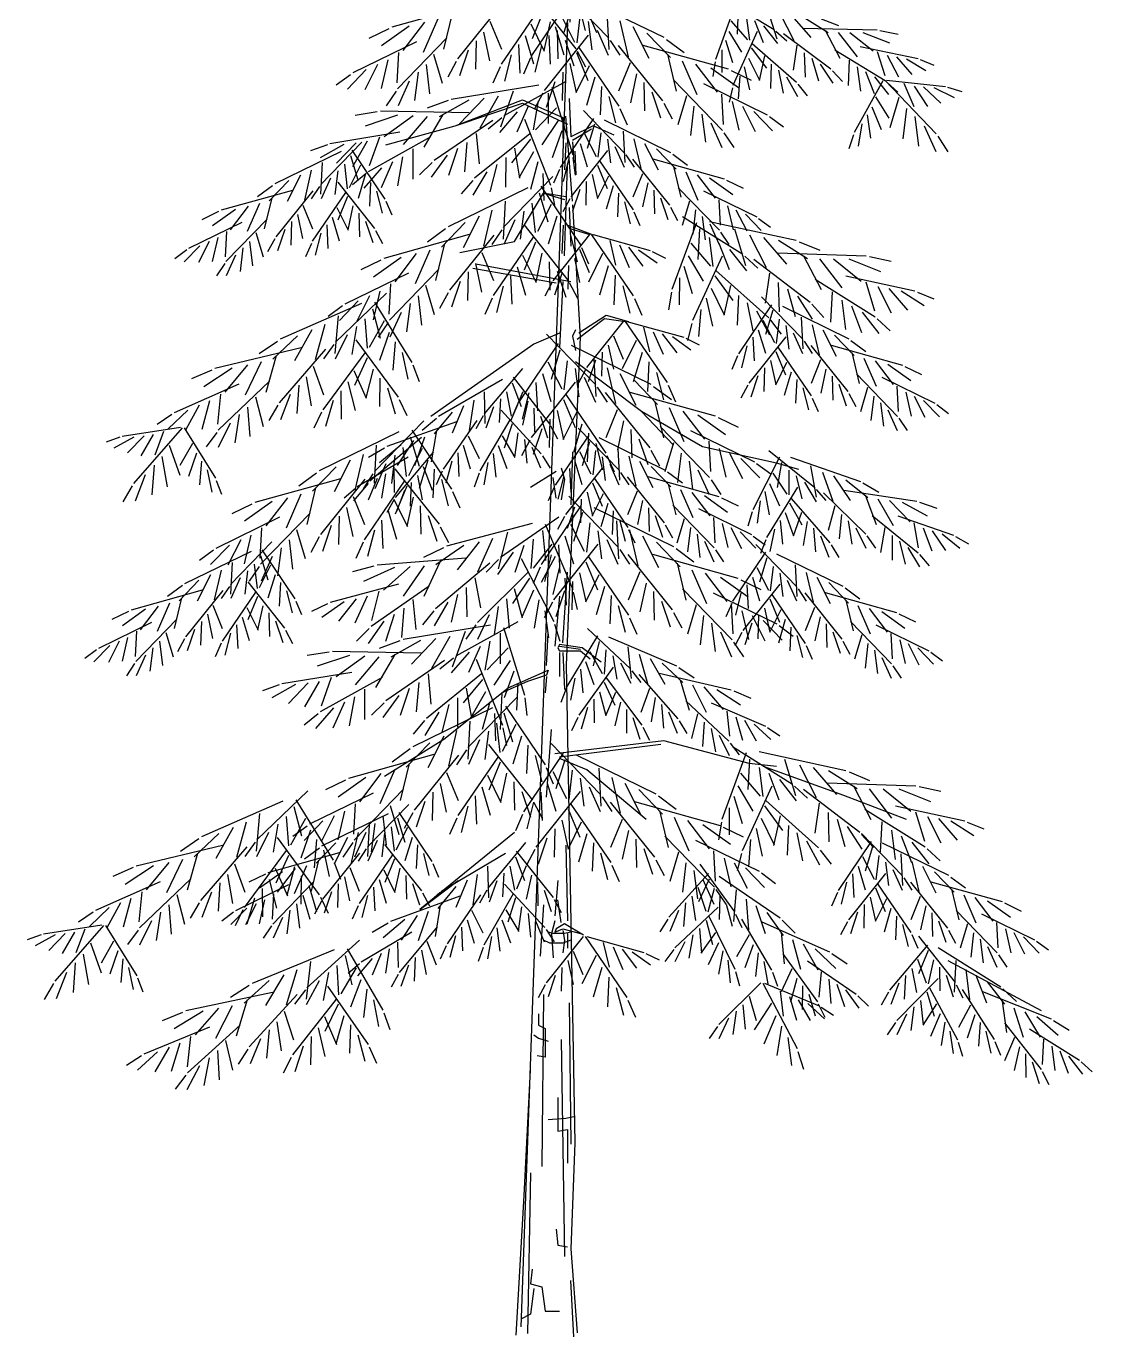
# Model space of a CAD drawing. Extents: x 85.95 to 86.61, y 91.2 to 92.48.
# Drawn here: x 85.946 to 86.609, y 91.203 to 92.015 of the extents above; entities that cross this region are included whole.
import ezdxf

# ---------------------------------------------------------------- set-up
doc = ezdxf.new("R2010")
doc.units = 0
doc.header["$LTSCALE"] = 0.02
doc.header["$MEASUREMENT"] = 0
doc.layers.get('0').update_dxf_attribs({"linetype": 'CONTINUOUS'})

# ---------------------------------------------------------------- blocks, each defined once
blk = doc.blocks.new('NEEDLES')
for p, q in [((0, 0), (34.33, -17.06)), ((9.77, -5.81), (10.54, -22.23)), ((15.44, -9.81), (18.94, -25.34)), ((20.93, -12.36), (27.8, -26.11)), ((27.03, -15.21), (37.18, -25.85)), ((35.49, -17.99), (43.17, -23.74))]:
    blk.add_line(p, q)
blk = doc.blocks.new('*E1')
for p, xscale, yscale, zscale, rotation in [((-0.5, 0.05), -0.24, 0.24, 0.24, 349.153938869936), ((-0.24, 0.03), -0.3, 0.3, 0.3, 29.2082924679731), ((0.09, 0.04), 0.24, 0.24, 0.24, 334.9095387782332)]:
    blk.add_blockref('NEEDLES', p, dxfattribs=dict(xscale=xscale, yscale=yscale, zscale=zscale, rotation=rotation))
blk = doc.blocks.new('*E2')
for p, xscale, yscale, zscale, rotation in [((1.78, 2.1), -0.24, 0.24, 0.24, 19.43419401655424), ((0.24, 0.86), 0.24, 0.24, 0.24, 330.4324132188039), ((-9.04, -5.42), -0.3, 0.3, 0.3, 349.153938869936), ((-5.85, -5.47), -0.24, 0.24, 0.24, 24.73116690854377), ((-0.75, -5.73), -0.24, 0.24, 0.24, 29.2082924679731), ((-1.96, -4.13), 0.24, 0.24, 0.24, 334.9095387782332), ((-12.97, -9.9), -0.24, 0.24, 0.24, 19.43419401655424)]:
    blk.add_blockref('NEEDLES', p, dxfattribs=dict(xscale=xscale, yscale=yscale, zscale=zscale, rotation=rotation))
blk = doc.blocks.new('*E3')
for p, xscale, yscale, zscale, rotation in [((1.78, 2.1), -0.24, 0.24, 0.24, 19.43419401655424), ((0.24, 0.86), 0.24, 0.24, 0.24, 330.4324132188039), ((-9.04, -5.42), -0.3, 0.3, 0.3, 349.153938869936), ((-5.85, -5.47), -0.24, 0.24, 0.24, 24.73116690854377), ((-0.75, -5.73), -0.24, 0.24, 0.24, 29.2082924679731), ((-1.96, -4.13), 0.24, 0.24, 0.24, 334.9095387782332), ((-12.97, -9.9), -0.24, 0.24, 0.24, 19.43419401655424)]:
    blk.add_blockref('NEEDLES', p, dxfattribs=dict(xscale=xscale, yscale=yscale, zscale=zscale, rotation=rotation))
blk = doc.blocks.new('*E4')
at = {"yscale": 0.24, "zscale": 0.24}
for p, xscale, rotation in [((0.24, 0.86), 0.24, 330.4324132188039), ((-5.85, -5.47), -0.24, 24.73116690854377), ((-0.75, -5.73), -0.24, 29.2082924679731), ((-1.96, -4.13), 0.24, 334.9095387782332)]:
    blk.add_blockref('NEEDLES', p, dxfattribs=dict(at, xscale=xscale, rotation=rotation))
blk = doc.blocks.new('*E5')
for p, xscale, yscale, zscale, rotation in [((1.78, 2.1), -0.24, 0.24, 0.24, 19.43419401655424), ((0.24, 0.86), 0.24, 0.24, 0.24, 330.4324132188039), ((-9.04, -5.42), -0.3, 0.3, 0.3, 349.153938869936), ((-5.85, -5.47), -0.24, 0.24, 0.24, 24.73116690854377), ((-0.75, -5.73), -0.24, 0.24, 0.24, 29.2082924679731), ((-1.96, -4.13), 0.24, 0.24, 0.24, 334.9095387782332), ((-12.97, -9.9), -0.24, 0.24, 0.24, 19.43419401655424)]:
    blk.add_blockref('NEEDLES', p, dxfattribs=dict(xscale=xscale, yscale=yscale, zscale=zscale, rotation=rotation))
blk = doc.blocks.new('*E6')
for p, xscale, yscale, zscale, rotation in [((1.78, 2.1), -0.24, 0.24, 0.24, 19.43419401655424), ((0.24, 0.86), 0.24, 0.24, 0.24, 330.4324132188039), ((-9.04, -5.42), -0.3, 0.3, 0.3, 349.153938869936), ((-5.85, -5.47), -0.24, 0.24, 0.24, 24.73116690854377), ((-0.75, -5.73), -0.24, 0.24, 0.24, 29.2082924679731), ((-1.96, -4.13), 0.24, 0.24, 0.24, 334.9095387782332), ((-12.97, -9.9), -0.24, 0.24, 0.24, 19.43419401655424)]:
    blk.add_blockref('NEEDLES', p, dxfattribs=dict(xscale=xscale, yscale=yscale, zscale=zscale, rotation=rotation))
blk = doc.blocks.new('*E7')
for p, xscale, yscale, zscale, rotation in [((-0.24, 0.03), -0.3, 0.3, 0.3, 29.2082924679731), ((0.09, 0.04), 0.24, 0.24, 0.24, 334.9095387782332)]:
    blk.add_blockref('NEEDLES', p, dxfattribs=dict(xscale=xscale, yscale=yscale, zscale=zscale, rotation=rotation))

msp = doc.modelspace()

# ---------------------------------------------------------------- linework, layer by layer
for p, q in [((86.25292, 91.20913), (86.28192, 92.0171)), ((86.21205, 91.95341), (86.25386, 91.96934)), ((86.25386, 91.96934), (86.27874, 91.95839)), ((86.28272, 91.97033), (86.28372, 91.94644)), ((86.21205, 91.95341), (86.25386, 91.96735)), ((86.25386, 91.96735), (86.28173, 91.95441)), ((86.16925, 91.94147), (86.21205, 91.95341)), ((86.27874, 91.95839), (86.27874, 91.94545)), ((86.28471, 91.90663), (86.28073, 91.95938)), ((86.29765, 91.95341), (86.28372, 91.94644)), ((86.31059, 91.94744), (86.29765, 91.95341)), ((86.28471, 91.94445), (86.29666, 91.95142)), ((86.28471, 91.94346), (86.28571, 91.93052)), ((86.27974, 91.87279), (86.28173, 91.92853)), ((86.24888, 91.88174), (86.2668, 91.91161)), ((86.2668, 91.91161), (86.27974, 91.90762)), ((86.26779, 91.91161), (86.28073, 91.90961)), ((86.28475, 91.90437), (86.28949, 91.82232)), ((86.28272, 91.90265), (86.28372, 91.87876)), ((86.28173, 91.8917), (86.29765, 91.88573)), ((86.29566, 91.88573), (86.28272, 91.88971)), ((86.21504, 91.87478), (86.24888, 91.88174)), ((86.27476, 91.85586), (86.223, 91.86482)), ((86.22499, 91.86781), (86.28372, 91.85686)), ((86.27874, 91.85686), (86.27675, 91.81605)), ((86.2877, 91.82103), (86.30462, 91.83397)), ((86.2887, 91.82501), (86.30562, 91.83596)), ((86.30462, 91.83397), (86.31756, 91.83198)), ((86.30562, 91.83596), (86.31955, 91.83198)), ((86.27675, 91.8249), (86.26083, 91.81793)), ((86.2867, 91.827), (86.28471, 91.82302)), ((86.28471, 91.82302), (86.2867, 91.81406)), ((86.26083, 91.81793), (86.19712, 91.77314)), ((86.28949, 91.82232), (86.28093, 91.61932)), ((86.32752, 91.77624), (86.2867, 91.80709)), ((86.36534, 91.75434), (86.32752, 91.77624)), ((86.32752, 91.77624), (86.34742, 91.75533)), ((86.1593, 91.73343), (86.19115, 91.76031)), ((86.28471, 91.75135), (86.28372, 91.7185)), ((86.41113, 91.74438), (86.36534, 91.75434)), ((86.27775, 91.7414), (86.27974, 91.73443)), ((86.42506, 91.7404), (86.41113, 91.74438)), ((86.25883, 91.72945), (86.27476, 91.73941)), ((86.27476, 91.72249), (86.27277, 91.73542)), ((86.27974, 91.73443), (86.27775, 91.72149)), ((86.27874, 91.6329), (86.28173, 91.6767)), ((86.27675, 91.66177), (86.27377, 91.63091)), ((86.26879, 91.61897), (86.26978, 91.63887)), ((86.27675, 91.63191), (86.27576, 91.62992)), ((86.27576, 91.62992), (86.27675, 91.62792)), ((86.29069, 91.62992), (86.27675, 91.63191)), ((86.27675, 91.63091), (86.28969, 91.62892)), ((86.27675, 91.62792), (86.28969, 91.62792)), ((86.28969, 91.62792), (86.29566, 91.62295)), ((86.30263, 91.62096), (86.29069, 91.62992)), ((86.27675, 91.62693), (86.27675, 91.612)), ((86.27874, 91.62693), (86.27974, 91.60404)), ((86.28093, 91.61932), (86.28622, 91.32305)), ((86.2449, 91.60503), (86.26978, 91.61598)), ((86.26879, 91.61299), (86.25684, 91.60901)), ((86.26879, 91.612), (86.26779, 91.60205)), ((86.26978, 91.61598), (86.26879, 91.61299)), ((86.20508, 91.57318), (86.2449, 91.60503)), ((86.25684, 91.60901), (86.24092, 91.60205)), ((86.24092, 91.60205), (86.23992, 91.57915)), ((86.26879, 91.53735), (86.27177, 91.57915)), ((86.16826, 91.55029), (86.20508, 91.57318)), ((86.34145, 91.57218), (86.27377, 91.56422)), ((86.39421, 91.55825), (86.34145, 91.57218)), ((86.27675, 91.56223), (86.33946, 91.57019)), ((86.29367, 91.55427), (86.27675, 91.56123)), ((86.41113, 91.55626), (86.39421, 91.55825)), ((86.45293, 91.53834), (86.40316, 91.55626)), ((86.3305, 91.52341), (86.29367, 91.55427)), ((86.49175, 91.52341), (86.45293, 91.53834)), ((86.24888, 91.51545), (86.19015, 91.46767)), ((86.28073, 91.50748), (86.28173, 91.4607)), ((86.19015, 91.46767), (86.21404, 91.48559)), ((86.27576, 91.48559), (86.27377, 91.46369)), ((86.27775, 91.45971), (86.27576, 91.47364)), ((86.2668, 91.47066), (86.26481, 91.4388)), ((86.27377, 91.4607), (86.27177, 91.45274)), ((86.27974, 91.45871), (86.27476, 91.45573)), ((86.29168, 91.45174), (86.27974, 91.45871)), ((86.27078, 91.44677), (86.2668, 91.44876)), ((86.27277, 91.45274), (86.26978, 91.45373)), ((86.27177, 91.45274), (86.27277, 91.43781)), ((86.27974, 91.45274), (86.27277, 91.45274)), ((86.27476, 91.45573), (86.27377, 91.45373)), ((86.27377, 91.45373), (86.27874, 91.45573)), ((86.27874, 91.45573), (86.28969, 91.45274)), ((86.27874, 91.45473), (86.27974, 91.44876)), ((86.28372, 91.44876), (86.27874, 91.44677)), ((86.27974, 91.44876), (86.27874, 91.44079)), ((86.28372, 91.45373), (86.27974, 91.45274)), ((86.28173, 91.45274), (86.28173, 91.44378)), ((86.27874, 91.44677), (86.27078, 91.44677)), ((86.57536, 91.40496), (86.51763, 91.43582)), ((86.2668, 91.41492), (86.2658, 91.30841)), ((86.28272, 91.40994), (86.28372, 91.32235)), ((86.26381, 91.40297), (86.26381, 91.396)), ((86.26381, 91.396), (86.26779, 91.39401)), ((86.26779, 91.39401), (86.26779, 91.3761)), ((86.26083, 91.39003), (86.26381, 91.38804)), ((86.26381, 91.38804), (86.26978, 91.38605)), ((86.27775, 91.38704), (86.27974, 91.25267)), ((86.26779, 91.3761), (86.26282, 91.37709)), ((86.25485, 91.29049), (86.25883, 91.36813)), ((86.27576, 91.35121), (86.27576, 91.33031)), ((86.28073, 91.33827), (86.26978, 91.33728)), ((86.28571, 91.33927), (86.28073, 91.33827)), ((86.27576, 91.33031), (86.28173, 91.3313)), ((86.28173, 91.3313), (86.28173, 91.3104)), ((86.28622, 91.32305), (86.28385, 91.25732)), ((86.25883, 91.30443), (86.25684, 91.20489)), ((86.24988, 91.2039), (86.25485, 91.29049)), ((86.27476, 91.26959), (86.27576, 91.25964)), ((86.27576, 91.25964), (86.28173, 91.25864)), ((86.28385, 91.25732), (86.28761, 91.20541)), ((86.25983, 91.24471), (86.25883, 91.23575)), ((86.28571, 91.2029), (86.28372, 91.23774)), ((86.25883, 91.23575), (86.2658, 91.23376)), ((86.26083, 91.23276), (86.25883, 91.21684)), ((86.2658, 91.23376), (86.26779, 91.21883)), ((86.25883, 91.21684), (86.25286, 91.21385)), ((86.26779, 91.21883), (86.27675, 91.21883))]:
    msp.add_line(p, q)

# ---------------------------------------------------------------- block references
for name, p, xscale, yscale, zscale, rotation in [('NEEDLES', (86.27011, 92.05926), 0.001146668310011592, 0.001146668310011592, 0.001146668310011592, 330.4324132188039), ('*E5', (86.38753, 92.02579), -0.003981487187538444, 0.003981487187559196, 0.003981487187549133, 14.40213007410487), ('NEEDLES', (86.39244, 92.0297), 0.001194446156261534, 0.001194446156267759, 0.00119444615626474, 14.7614243873298), ('NEEDLES', (86.22581, 92.02923), -0.00143333538751449, 0.00143333538751449, 0.00143333538751449, 349.153938869936), ('NEEDLES', (86.2596, 92.03543), 0.001146668310011592, 0.001146668310011592, 0.001146668310011592, 334.9095387782332), ('NEEDLES', (86.2766, 92.03929), 0.001146668310011592, 0.001146668310011592, 0.001146668310014151, 340.5658059834457), ('NEEDLES', (86.24104, 92.02899), -0.001146668310011592, 0.001146668310011592, 0.001146668310011592, 24.73116690854377), ('NEEDLES', (86.26543, 92.02774), -0.001146668310011592, 0.001146668310011592, 0.001146668310011592, 29.2082924679731), ('NEEDLES', (86.29199, 92.03233), 0.00143333538751449, 0.00143333538751449, 0.001433335387517688, 0.3592943132230595), ('NEEDLES', (86.32829, 92.00335), 0.00143333538751449, 0.00143333538751449, 0.001433335387517688, 10.846061130064), ('NEEDLES', (86.46309, 92.00239), 0.0009555569250092268, 0.0009555569250142068, 0.0009555569250117921, 14.76142438732981), ('NEEDLES', (86.18815, 92.00539), -0.001146668310011592, 0.001146668310011592, 0.001146668310011592, 359.640705686777), ('NEEDLES', (86.20703, 92.00783), -0.001146668310011592, 0.001146668310011592, 0.001146668310011592, 19.43419401655424), ('NEEDLES', (86.28867, 92.00187), 0.001146668310011592, 0.001146668310011592, 0.001146668310014151, 330.7917075320269), ('NEEDLES', (86.31306, 92.00311), 0.001146668310011592, 0.001146668310011592, 0.001146668310014151, 335.2688330914562), ('NEEDLES', (86.26394, 91.97858), -0.00143333538751439, 0.00143333538751439, 0.00143333538751439, 342.8736995688199), ('NEEDLES', (86.47942, 91.98163), 0.0009555569250125743, 0.0009555569250141475, 0.0009555569250117921, 20.33599541613174), ('NEEDLES', (86.22082, 91.9613), -0.00143333538751439, 0.00143333538751439, 0.00143333538751439, 332.3869327519789), ('*E7', (86.47749, 91.98111), -0.003981487187552143, 0.003981487187559196, 0.003981487187549133, 9.48993428604898), ('NEEDLES', (86.28069, 91.9808), -0.001146668310011512, 0.001146668310011512, 0.001146668310011512, 2.667187898597132), ('NEEDLES', (86.27191, 91.97728), 0.001146668310011512, 0.001146668310011512, 0.001146668310011512, 313.6654071008468), ('NEEDLES', (86.34707, 91.98195), 0.001146668310011592, 0.001146668310011592, 0.001146668310014151, 340.5658059834457), ('NEEDLES', (86.36595, 91.97951), 0.001146668310011591, 0.001146668310011591, 0.001146668310014151, 0.3592943132230595), ('NEEDLES', (86.17789, 91.94934), -0.001146668310011512, 0.001146668310011512, 0.001146668310011512, 342.8736995688199), ('NEEDLES', (86.29155, 91.96276), 0.0009555569250142073, 0.0009555569250142073, 0.0009555569250117921, 340.5658059834457), ('NEEDLES', (86.23534, 91.95668), -0.001146668310011512, 0.001146668310011512, 0.001146668310011512, 7.964160790586657), ('NEEDLES', (86.25497, 91.95749), 0.001146668310011512, 0.001146668310011512, 0.001146668310011512, 318.1425326602761), ('NEEDLES', (86.30438, 91.95697), 0.001194446156267759, 0.001194446156267759, 0.00119444615626474, 0.3592943132230595), ('NEEDLES', (86.19667, 91.94623), -0.001146668310011512, 0.001146668310011512, 0.001146668310011512, 2.667187898597132), ('NEEDLES', (86.25833, 91.94845), -0.001146668310011512, 0.001146668310011512, 0.001146668310011512, 12.44128635001598), ('NEEDLES', (86.14147, 91.93744), -0.001194446156267759, 0.001194446156267759, 0.001194446156267759, 359.640705686777), ('NEEDLES', (86.1543, 91.94323), -0.0009555569250142073, 0.0009555569250142073, 0.0009555569250142073, 19.43419401655424), ('NEEDLES', (86.14814, 91.93832), 0.0009555569250142073, 0.0009555569250142073, 0.0009555569250142073, 330.4324132188039), ('NEEDLES', (86.33463, 91.93281), 0.001194446156267759, 0.001194446156267759, 0.00119444615626474, 10.846061130064), ('NEEDLES', (86.30162, 91.93158), 0.0009555569250142074, 0.0009555569250142074, 0.0009555569250117921, 330.7917075320269), ('NEEDLES', (86.32194, 91.93262), 0.0009555569250142073, 0.0009555569250142073, 0.0009555569250117921, 335.2688330914562), ('NEEDLES', (86.11122, 91.91328), -0.001194446156267759, 0.001194446156267759, 0.001194446156267759, 349.153938869936), ('NEEDLES', (86.27253, 91.92183), -0.001146668310011592, 0.001146668310011592, 0.001146668310011592, 19.43419401655424), ('NEEDLES', (86.12391, 91.91309), -0.0009555569250142073, 0.0009555569250142073, 0.0009555569250142073, 24.73116690854377), ('NEEDLES', (86.14423, 91.91205), -0.0009555569250142073, 0.0009555569250142073, 0.0009555569250142073, 29.2082924679731), ('NEEDLES', (86.13938, 91.91845), 0.0009555569250142073, 0.0009555569250142073, 0.0009555569250142073, 334.9095387782332), ('NEEDLES', (86.25713, 91.91488), -0.00143333538751449, 0.00143333538751449, 0.00143333538751449, 359.640705686777), ('NEEDLES', (86.26514, 91.91593), 0.001146668310011592, 0.001146668310011592, 0.001146668310011592, 330.4324132188039), ('NEEDLES', (86.35028, 91.91498), 0.0009555569250142073, 0.0009555569250142073, 0.0009555569250117921, 340.5658059834457), ('NEEDLES', (86.36601, 91.91295), 0.0009555569250142073, 0.0009555569250142073, 0.0009555569250117921, 0.3592943132230595), ('NEEDLES', (86.36962, 91.89406), 0.001433335387514259, 0.00143333538751449, 0.001433335387517688, 14.14014940439869), ('NEEDLES', (86.09557, 91.89546), -0.0009555569250142073, 0.0009555569250142073, 0.0009555569250142073, 19.43419401655424), ('NEEDLES', (86.22083, 91.88589), -0.00143333538751449, 0.00143333538751449, 0.00143333538751449, 349.153938869936), ('NEEDLES', (86.35302, 91.89714), 0.001146668310011427, 0.001146668310011571, 0.001146668310014151, 354.3466610746184), ('NEEDLES', (86.41179, 91.87455), 0.001433335387514267, 0.001433335387514481, 0.001433335387517688, 24.62691622124127), ('NEEDLES', (86.07984, 91.89342), -0.0009555569250142073, 0.0009555569250142073, 0.0009555569250142073, 359.640705686777), ('NEEDLES', (86.25463, 91.8921), 0.001146668310011592, 0.001146668310011592, 0.001146668310011592, 334.9095387782332), ('NEEDLES', (86.29765, 91.88592), 0.0009555569250142073, 0.0009555569250142073, 0.0009555569250117921, 10.846061130064), ('NEEDLES', (86.23607, 91.88566), -0.001146668310011592, 0.001146668310011592, 0.001146668310011592, 24.73116690854377), ('NEEDLES', (86.26045, 91.88441), -0.001146668310011592, 0.001146668310011592, 0.001146668310011592, 29.2082924679731), ('NEEDLES', (86.2966, 91.88586), 0.001194446156267759, 0.001194446156267759, 0.00119444615626474, 330.7917075320269), ('NEEDLES', (86.45404, 91.86037), 0.001146668310011407, 0.001146668310011591, 0.001146668310014151, 14.14014940439869), ('NEEDLES', (86.20206, 91.8645), -0.001146668310011592, 0.001146668310011592, 0.001146668310011592, 19.43419401655424), ('NEEDLES', (86.37366, 91.86368), 0.001146668310011451, 0.001146668310011548, 0.001146668310014151, 344.5725626231986), ('NEEDLES', (86.39705, 91.8707), 0.001146668310011439, 0.001146668310011559, 0.001146668310014151, 349.0496881826282), ('NEEDLES', (86.18318, 91.86205), -0.001146668310011592, 0.001146668310011592, 0.001146668310011592, 359.640705686777), ('NEEDLES', (86.43512, 91.85825), 0.001146668310011427, 0.001146668310011571, 0.001146668310014151, 354.3466610746184), ('NEEDLES', (86.16965, 91.84968), -0.0011466683100134, 0.0011466683100134, 0.0011466683100134, 17.28680957934668), ('NEEDLES', (86.40198, 91.84734), 0.0009555569250142073, 0.0009555569250142073, 0.0009555569250117921, 340.5658059834457), ('NEEDLES', (86.15401, 91.84331), -0.00143333538751675, 0.00143333538751675, 0.00143333538751675, 357.4933212495694), ('NEEDLES', (86.16204, 91.84406), 0.0011466683100134, 0.0011466683100134, 0.0011466683100134, 328.2850287815963), ('NEEDLES', (86.31855, 91.83217), 0.0009555569250142073, 0.0009555569250142073, 0.0009555569250117921, 10.846061130064), ('NEEDLES', (86.4148, 91.84154), 0.001194446156267759, 0.001194446156267759, 0.00119444615626474, 0.3592943132230595), ('NEEDLES', (86.31751, 91.83211), 0.001194446156267759, 0.001194446156267759, 0.00119444615626474, 330.7917075320269), ('NEEDLES', (86.11664, 91.8157), -0.00143333538751675, 0.00143333538751675, 0.00143333538751675, 347.0065544327285), ('NEEDLES', (86.26863, 91.82428), 0.001146668310011592, 0.001146668310011592, 0.001146668310014151, 340.5658059834457), ('NEEDLES', (86.44506, 91.81739), 0.001194446156267759, 0.001194446156267759, 0.00119444615626474, 10.846061130064), ('NEEDLES', (86.13186, 91.8149), -0.0011466683100134, 0.0011466683100134, 0.0011466683100134, 22.58378247133621), ('NEEDLES', (86.15065, 91.82063), 0.0011466683100134, 0.0011466683100134, 0.0011466683100134, 332.7621543410257), ('NEEDLES', (86.28403, 91.81733), 0.00143333538751449, 0.00143333538751449, 0.001433335387517688, 0.3592943132230595), ('NEEDLES', (86.41204, 91.81615), 0.0009555569250142074, 0.0009555569250142074, 0.0009555569250117921, 330.7917075320269), ('NEEDLES', (86.43236, 91.81719), 0.0009555569250142073, 0.0009555569250142073, 0.0009555569250117921, 335.2688330914562), ('NEEDLES', (86.15618, 91.81274), -0.0011466683100134, 0.0011466683100134, 0.0011466683100134, 27.06090803076553), ('NEEDLES', (86.25374, 91.80289), -0.0009555569250142351, 0.0009555569250142351, 0.0009555569250142351, 23.50600791104029), ('NEEDLES', (86.32033, 91.78835), 0.00143333538751449, 0.00143333538751449, 0.001433335387517688, 10.846061130064), ('NEEDLES', (86.4607, 91.79956), 0.0009555569250142073, 0.0009555569250142073, 0.0009555569250117921, 340.5658059834457), ('NEEDLES', (86.07812, 91.79329), -0.0011466683100134, 0.0011466683100134, 0.0011466683100134, 357.4933212495694), ('NEEDLES', (86.09708, 91.79503), -0.0011466683100134, 0.0011466683100134, 0.0011466683100134, 17.28680957934668), ('NEEDLES', (86.24135, 91.7962), -0.001194446156267794, 0.001194446156267794, 0.001194446156267794, 3.712519581262992), ('NEEDLES', (86.24794, 91.79755), 0.0009555569250142351, 0.0009555569250142351, 0.0009555569250142351, 334.5042271132899), ('NEEDLES', (86.47644, 91.79752), 0.0009555569250142073, 0.0009555569250142073, 0.0009555569250117921, 0.3592943132230595), ('NEEDLES', (86.28071, 91.78686), 0.001146668310011592, 0.001146668310011592, 0.001146668310014151, 330.7917075320269), ('NEEDLES', (86.30509, 91.78811), 0.001146668310011592, 0.001146668310011592, 0.001146668310014151, 335.2688330914562), ('NEEDLES', (86.04197, 91.76644), -0.0009555569250135126, 0.0009555569250135126, 0.0009555569250135126, 342.393999340702), ('NEEDLES', (86.21289, 91.76995), -0.001194446156267794, 0.001194446156267794, 0.001194446156267794, 353.2257527644221), ('NEEDLES', (86.24062, 91.77711), 0.0009555569250142351, 0.0009555569250142351, 0.0009555569250142351, 338.9813526727193), ('NEEDLES', (86.043, 91.76626), -0.001194446156266891, 0.001194446156266891, 0.001194446156266891, 22.44835293873904), ('NEEDLES', (86.04427, 91.76613), 0.0009555569250135126, 0.0009555569250135126, 0.0009555569250135126, 328.1495992489992), ('NEEDLES', (86.19266, 91.77056), -0.001146668310011592, 0.001146668310011592, 0.001146668310011592, 19.43419401655424), ('NEEDLES', (86.22557, 91.77066), -0.0009555569250142351, 0.0009555569250142351, 0.0009555569250142351, 28.80298080302982), ('NEEDLES', (86.24591, 91.77107), -0.0009555569250142351, 0.0009555569250142351, 0.0009555569250142351, 33.28010636245914), ('NEEDLES', (86.28831, 91.76593), 0.0009555569250142073, 0.0009555569250142073, 0.0009555569250117921, 340.5658059834457), ('NEEDLES', (86.3391, 91.76695), 0.001146668310011592, 0.001146668310011592, 0.001146668310014151, 340.5658059834457), ('NEEDLES', (86.17726, 91.76361), -0.00143333538751449, 0.00143333538751449, 0.00143333538751449, 359.640705686777), ('NEEDLES', (86.18527, 91.76466), 0.001146668310011592, 0.001146668310011592, 0.001146668310011592, 330.4324132188039), ('NEEDLES', (86.30114, 91.76014), 0.001194446156267759, 0.001194446156267759, 0.00119444615626474, 0.3592943132230595), ('NEEDLES', (86.35798, 91.76451), 0.001146668310011591, 0.001146668310011591, 0.001146668310014151, 0.3592943132230595), ('*E3', (86.4145, 91.74477), -0.003981487187521684, 0.003981487187559196, 0.003981487187549133, 6.849557992877529), ('NEEDLES', (86.19855, 91.75106), -0.0009555569250142351, 0.0009555569250142351, 0.0009555569250142351, 23.50600791104029), ('NEEDLES', (86.41989, 91.748), 0.001194446156256506, 0.001194446156267759, 0.00119444615626474, 7.208852306103974), ('NEEDLES', (86.14096, 91.73462), -0.00143333538751449, 0.00143333538751449, 0.00143333538751449, 349.153938869936), ('NEEDLES', (86.183, 91.74791), -0.0009555569250142351, 0.0009555569250142351, 0.0009555569250142351, 3.712519581262992), ('NEEDLES', (86.33139, 91.73598), 0.001194446156267759, 0.001194446156267759, 0.00119444615626474, 10.846061130064), ('NEEDLES', (86.1562, 91.73439), -0.001146668310011592, 0.001146668310011592, 0.001146668310011592, 24.73116690854377), ('NEEDLES', (86.18058, 91.73314), -0.001146668310011592, 0.001146668310011592, 0.001146668310011592, 29.2082924679731), ('NEEDLES', (86.17476, 91.74083), 0.001146668310011592, 0.001146668310011592, 0.001146668310011592, 334.9095387782332), ('NEEDLES', (86.29838, 91.73475), 0.0009555569250142074, 0.0009555569250142074, 0.0009555569250117921, 330.7917075320269), ('NEEDLES', (86.3187, 91.73579), 0.0009555569250142073, 0.0009555569250142073, 0.0009555569250117921, 335.2688330914562), ('NEEDLES', (86.2598, 91.70698), -0.00143333538751676, 0.00143333538751676, 0.00143333538751676, 348.5760779615399), ('NEEDLES', (86.28257, 91.72375), 0.001146668310011592, 0.001146668310011592, 0.001146668310014151, 340.5658059834457), ('NEEDLES', (86.29796, 91.7168), 0.00143333538751449, 0.00143333538751449, 0.001433335387517688, 0.3592943132230595), ('NEEDLES', (86.34704, 91.71816), 0.0009555569250142073, 0.0009555569250142073, 0.0009555569250117921, 340.5658059834457), ('NEEDLES', (86.48633, 91.71164), 0.0009555569250052046, 0.0009555569250142068, 0.0009555569250117921, 7.208852306103974), ('NEEDLES', (86.1033, 91.71078), -0.001146668310011592, 0.001146668310011592, 0.001146668310011592, 359.640705686777), ('NEEDLES', (86.12218, 91.71323), -0.001146668310011592, 0.001146668310011592, 0.001146668310011592, 19.43419401655424), ('NEEDLES', (86.27624, 91.71084), -0.001146668310013408, 0.001146668310013408, 0.001146668310013408, 8.369566291317206), ('NEEDLES', (86.36277, 91.71612), 0.0009555569250142073, 0.0009555569250142073, 0.0009555569250117921, 0.3592943132230595), ('NEEDLES', (86.21861, 91.68549), -0.00143333538751676, 0.00143333538751676, 0.00143333538751676, 338.089311144699), ('NEEDLES', (86.26786, 91.70647), 0.001146668310013408, 0.001146668310013408, 0.001146668310013408, 319.3677854935669), ('NEEDLES', (86.09847, 91.69543), -0.0009555569250142073, 0.0009555569250142073, 0.0009555569250142073, 19.43419401655424), ('NEEDLES', (86.33426, 91.68781), 0.00143333538751449, 0.00143333538751449, 0.001433335387517688, 10.846061130064), ('NEEDLES', (86.39828, 91.69398), 0.0009555569250142073, 0.0009555569250142073, 0.0009555569250117921, 340.5658059834457), ('NEEDLES', (86.08564, 91.68964), -0.001194446156267759, 0.001194446156267759, 0.001194446156267759, 359.640705686777), ('NEEDLES', (86.09231, 91.69052), 0.0009555569250142073, 0.0009555569250142073, 0.0009555569250142073, 330.4324132188039), ('NEEDLES', (86.25297, 91.6851), 0.001146668310013408, 0.001146668310013408, 0.001146668310013408, 323.8449110529962), ('NEEDLES', (86.29465, 91.68633), 0.001146668310011592, 0.001146668310011592, 0.001146668310014151, 330.7917075320269), ('NEEDLES', (86.31903, 91.68758), 0.001146668310011592, 0.001146668310011592, 0.001146668310014151, 335.2688330914562), ('NEEDLES', (86.41111, 91.68819), 0.001194446156267759, 0.001194446156267759, 0.00119444615626474, 0.3592943132230595), ('NEEDLES', (86.17708, 91.66932), -0.001146668310013408, 0.001146668310013408, 0.001146668310013408, 348.5760779615399), ('NEEDLES', (86.23352, 91.68234), -0.001146668310013408, 0.001146668310013408, 0.001146668310013408, 13.66653918330673), ('NEEDLES', (86.25721, 91.67644), -0.001146668310013408, 0.001146668310013408, 0.001146668310013408, 18.14366474273605), ('NEEDLES', (86.05539, 91.66548), -0.001194446156267759, 0.001194446156267759, 0.001194446156267759, 349.153938869936), ('NEEDLES', (86.08355, 91.67065), 0.0009555569250142073, 0.0009555569250142073, 0.0009555569250142073, 334.9095387782332), ('NEEDLES', (86.19608, 91.6681), -0.001146668310013408, 0.001146668310013408, 0.001146668310013408, 8.369566291317206), ('NEEDLES', (86.44136, 91.66403), 0.001194446156267759, 0.001194446156267759, 0.00119444615626474, 10.846061130064), ('NEEDLES', (86.06808, 91.66529), -0.0009555569250142073, 0.0009555569250142073, 0.0009555569250142073, 24.73116690854377), ('NEEDLES', (86.0884, 91.66425), -0.0009555569250142073, 0.0009555569250142073, 0.0009555569250142073, 29.2082924679731), ('NEEDLES', (86.23409, 91.64381), -0.00143333538751439, 0.00143333538751439, 0.00143333538751439, 342.8736995688199), ('NEEDLES', (86.35304, 91.66642), 0.001146668310011592, 0.001146668310011592, 0.001146668310014151, 340.5658059834457), ('NEEDLES', (86.37192, 91.66397), 0.001146668310011591, 0.001146668310011591, 0.001146668310014151, 0.3592943132230595), ('NEEDLES', (86.40835, 91.6628), 0.0009555569250142074, 0.0009555569250142074, 0.0009555569250117921, 330.7917075320269), ('NEEDLES', (86.42867, 91.66384), 0.0009555569250142073, 0.0009555569250142073, 0.0009555569250117921, 335.2688330914562), ('NEEDLES', (86.19097, 91.62653), -0.00143333538751439, 0.00143333538751439, 0.00143333538751439, 332.3869327519789), ('NEEDLES', (86.02401, 91.64562), -0.0009555569250142073, 0.0009555569250142073, 0.0009555569250142073, 359.640705686777), ('NEEDLES', (86.03974, 91.64766), -0.0009555569250142073, 0.0009555569250142073, 0.0009555569250142073, 19.43419401655424), ('NEEDLES', (86.25084, 91.64603), -0.001146668310011512, 0.001146668310011512, 0.001146668310011512, 2.667187898597132), ('*E2', (86.30149, 91.63384), -0.003981487187528278, 0.003981487187559196, 0.003981487187549133, 2.79332621395544), ('NEEDLES', (86.45701, 91.6462), 0.0009555569250142073, 0.0009555569250142073, 0.0009555569250117921, 340.5658059834457), ('NEEDLES', (86.47274, 91.64416), 0.0009555569250142073, 0.0009555569250142073, 0.0009555569250117921, 0.3592943132230595), ('NEEDLES', (86.24206, 91.64251), 0.001146668310011512, 0.001146668310011512, 0.001146668310011512, 313.6654071008468), ('NEEDLES', (86.30709, 91.63668), 0.001194446156258484, 0.001194446156267759, 0.00119444615626474, 3.15262052718129), ('NEEDLES', (86.14804, 91.61457), -0.001146668310011512, 0.001146668310011512, 0.001146668310011512, 342.8736995688199), ('NEEDLES', (86.20549, 91.62191), -0.001146668310011512, 0.001146668310011512, 0.001146668310011512, 7.964160790586657), ('NEEDLES', (86.22512, 91.62272), 0.001146668310011512, 0.001146668310011512, 0.001146668310011512, 318.1425326602761), ('NEEDLES', (86.16682, 91.61146), -0.001146668310011512, 0.001146668310011512, 0.001146668310011512, 2.667187898597132), ('NEEDLES', (86.22848, 91.61368), -0.001146668310011512, 0.001146668310011512, 0.001146668310011512, 12.44128635001598), ('NEEDLES', (86.25064, 91.59958), -0.001146668310011592, 0.001146668310011592, 0.001146668310011592, 19.43419401655424), ('NEEDLES', (86.37079, 91.59572), 0.000955556925006787, 0.0009555569250142069, 0.0009555569250117921, 3.15262052718129), ('NEEDLES', (86.23525, 91.59263), -0.00143333538751449, 0.00143333538751449, 0.00143333538751449, 359.640705686777), ('NEEDLES', (86.24325, 91.59368), 0.001146668310011592, 0.001146668310011592, 0.001146668310011592, 330.4324132188039), ('NEEDLES', (86.40048, 91.56559), 0.001433335387514259, 0.00143333538751449, 0.001433335387517688, 14.14014940439869), ('NEEDLES', (86.19895, 91.56364), -0.00143333538751449, 0.00143333538751449, 0.00143333538751449, 349.153938869936), ('NEEDLES', (86.44264, 91.54608), 0.001433335387514267, 0.001433335387514481, 0.001433335387517688, 24.62691622124127), ('NEEDLES', (86.21418, 91.56341), -0.001146668310011592, 0.001146668310011592, 0.001146668310011592, 24.73116690854377), ('NEEDLES', (86.23274, 91.56984), 0.001146668310011592, 0.001146668310011592, 0.001146668310011592, 334.9095387782332), ('NEEDLES', (86.27162, 91.57047), 0.001146668310011592, 0.001146668310011592, 0.001146668310014151, 340.5658059834457), ('NEEDLES', (86.28701, 91.56351), 0.00143333538751449, 0.00143333538751449, 0.001433335387517688, 0.3592943132230595), ('NEEDLES', (86.38387, 91.56867), 0.001146668310011427, 0.001146668310011571, 0.001146668310014151, 354.3466610746184), ('NEEDLES', (86.23856, 91.56216), -0.001146668310011592, 0.001146668310011592, 0.001146668310011592, 29.2082924679731), ('NEEDLES', (86.1209, 91.54128), -0.0011466683100134, 0.0011466683100134, 0.0011466683100134, 17.28680957934668), ('NEEDLES', (86.16129, 91.5398), -0.001146668310011592, 0.001146668310011592, 0.001146668310011592, 359.640705686777), ('NEEDLES', (86.18017, 91.54225), -0.001146668310011592, 0.001146668310011592, 0.001146668310011592, 19.43419401655424), ('NEEDLES', (86.32331, 91.53453), 0.00143333538751449, 0.00143333538751449, 0.001433335387517688, 10.846061130064), ('NEEDLES', (86.4279, 91.54223), 0.001146668310011439, 0.001146668310011559, 0.001146668310014151, 349.0496881826282), ('NEEDLES', (86.48489, 91.5319), 0.001146668310011407, 0.001146668310011591, 0.001146668310014151, 14.14014940439869), ('NEEDLES', (86.10525, 91.53492), -0.00143333538751675, 0.00143333538751675, 0.00143333538751675, 357.4933212495694), ('NEEDLES', (86.11329, 91.53567), 0.0011466683100134, 0.0011466683100134, 0.0011466683100134, 328.2850287815963), ('NEEDLES', (86.18332, 91.53276), -0.0009555569250142073, 0.0009555569250142073, 0.0009555569250142073, 19.43419401655424), ('NEEDLES', (86.2837, 91.53305), 0.001146668310011592, 0.001146668310011592, 0.001146668310014151, 330.7917075320269), ('NEEDLES', (86.30808, 91.53429), 0.001146668310011592, 0.001146668310011592, 0.001146668310014151, 335.2688330914562), ('NEEDLES', (86.40452, 91.53521), 0.001146668310011451, 0.001146668310011548, 0.001146668310014151, 344.5725626231986), ('NEEDLES', (86.17049, 91.52697), -0.001194446156267759, 0.001194446156267759, 0.001194446156267759, 359.640705686777), ('NEEDLES', (86.17716, 91.52784), 0.0009555569250142073, 0.0009555569250142073, 0.0009555569250142073, 330.4324132188039), ('NEEDLES', (86.46598, 91.52978), 0.001146668310011427, 0.001146668310011571, 0.001146668310014151, 354.3466610746184), ('NEEDLES', (86.06789, 91.50731), -0.00143333538751675, 0.00143333538751675, 0.00143333538751675, 347.0065544327285), ('NEEDLES', (86.46375, 91.51484), 0.0009555569250142073, 0.0009555569250142073, 0.0009555569250117921, 340.5658059834457), ('NEEDLES', (86.08311, 91.50651), -0.0011466683100134, 0.0011466683100134, 0.0011466683100134, 22.58378247133621), ('NEEDLES', (86.14024, 91.50281), -0.001194446156267759, 0.001194446156267759, 0.001194446156267759, 349.153938869936), ('NEEDLES', (86.1019, 91.51224), 0.0011466683100134, 0.0011466683100134, 0.0011466683100134, 332.7621543410257), ('NEEDLES', (86.1684, 91.50798), 0.0009555569250142073, 0.0009555569250142073, 0.0009555569250142073, 334.9095387782332), ('NEEDLES', (86.25568, 91.50918), -0.0009555569250138144, 0.0009555569250138144, 0.0009555569250138144, 23.92262818032269), ('NEEDLES', (86.34209, 91.51313), 0.001146668310011592, 0.001146668310011592, 0.001146668310014151, 340.5658059834457), ('NEEDLES', (86.36097, 91.51069), 0.001146668310011591, 0.001146668310011591, 0.001146668310014151, 0.3592943132230595), ('NEEDLES', (86.47658, 91.50905), 0.001194446156267759, 0.001194446156267759, 0.00119444615626474, 0.3592943132230595), ('NEEDLES', (86.10743, 91.50434), -0.0011466683100134, 0.0011466683100134, 0.0011466683100134, 27.06090803076553), ('NEEDLES', (86.15293, 91.50262), -0.0009555569250142073, 0.0009555569250142073, 0.0009555569250142073, 24.73116690854377), ('NEEDLES', (86.17325, 91.50158), -0.0009555569250142073, 0.0009555569250142073, 0.0009555569250142073, 29.2082924679731), ('NEEDLES', (86.24335, 91.5024), -0.001194446156267268, 0.001194446156267268, 0.001194446156267268, 4.129139850545416), ('NEEDLES', (86.24993, 91.50379), 0.0009555569250138144, 0.0009555569250138144, 0.0009555569250138144, 334.9208473825723), ('*E4', (86.3696, 91.48654), -0.003981487187564584, 0.003981487187559196, 0.003981487187549133, 351.7663885624138), ('NEEDLES', (86.36378, 91.49583), 0.0009555569250153572, 0.0009555569250143504, 0.0009555569250117921, 332.3321945458839), ('NEEDLES', (86.50683, 91.4849), 0.001194446156267759, 0.001194446156267759, 0.00119444615626474, 10.846061130064), ('NEEDLES', (86.02937, 91.4849), -0.0011466683100134, 0.0011466683100134, 0.0011466683100134, 357.4933212495694), ('NEEDLES', (86.04833, 91.48663), -0.0011466683100134, 0.0011466683100134, 0.0011466683100134, 17.28680957934668), ('NEEDLES', (86.10886, 91.48295), -0.0009555569250142073, 0.0009555569250142073, 0.0009555569250142073, 359.640705686777), ('NEEDLES', (86.12459, 91.48498), -0.0009555569250142073, 0.0009555569250142073, 0.0009555569250142073, 19.43419401655424), ('NEEDLES', (86.21508, 91.47595), -0.001194446156267268, 0.001194446156267268, 0.001194446156267268, 353.6423730337045), ('NEEDLES', (86.24275, 91.48331), 0.0009555569250138144, 0.0009555569250138144, 0.0009555569250138144, 339.3979729420017), ('NEEDLES', (86.37564, 91.48826), 0.001194446156269375, 0.001194446156267759, 0.00119444615626474, 352.1256828756364), ('NEEDLES', (86.47382, 91.48366), 0.0009555569250142074, 0.0009555569250142074, 0.0009555569250117921, 330.7917075320269), ('NEEDLES', (86.49414, 91.4847), 0.0009555569250142073, 0.0009555569250142073, 0.0009555569250117921, 335.2688330914562), ('NEEDLES', (86.22775, 91.47675), -0.0009555569250138144, 0.0009555569250138144, 0.0009555569250138144, 29.21960107231221), ('NEEDLES', (86.24809, 91.4773), -0.0009555569250138144, 0.0009555569250138144, 0.0009555569250138144, 33.69672663174153), ('NEEDLES', (85.99321, 91.45804), -0.0009555569250135126, 0.0009555569250135126, 0.0009555569250135126, 342.393999340702), ('NEEDLES', (86.52248, 91.46707), 0.0009555569250142073, 0.0009555569250142073, 0.0009555569250117921, 340.5658059834457), ('NEEDLES', (86.53821, 91.46503), 0.0009555569250142073, 0.0009555569250142073, 0.0009555569250117921, 0.3592943132230595), ('NEEDLES', (85.99424, 91.45786), -0.001194446156266891, 0.001194446156266891, 0.001194446156266891, 22.44835293873904), ('NEEDLES', (85.99552, 91.45774), 0.0009555569250135126, 0.0009555569250135126, 0.0009555569250135126, 328.1495992489992), ('NEEDLES', (86.20088, 91.45695), -0.0009555569250138144, 0.0009555569250138144, 0.0009555569250138144, 23.92262818032269), ('NEEDLES', (86.29367, 91.45094), 0.0009555569250142073, 0.0009555569250142073, 0.0009555569250117921, 10.846061130064), ('NEEDLES', (86.40212, 91.46002), 0.001194446156269318, 0.001194446156267816, 0.00119444615626474, 2.612449692463445), ('NEEDLES', (86.18535, 91.45369), -0.0009555569250138144, 0.0009555569250138144, 0.0009555569250138144, 4.129139850545416), ('NEEDLES', (86.29262, 91.45088), 0.001194446156267759, 0.001194446156267759, 0.00119444615626474, 330.7917075320269), ('*E6', (86.50538, 91.44217), -0.003981487187537598, 0.003981487187559196, 0.003981487187549133, 353.8970631405662), ('NEEDLES', (86.13705, 91.44277), -0.001433335387514164, 0.001433335387514164, 0.001433335387514164, 355.9710896984326), ('NEEDLES', (86.15286, 91.44872), -0.001146668310011331, 0.001146668310011331, 0.001146668310011331, 15.76457802820984), ('NEEDLES', (86.14511, 91.4433), 0.001146668310011331, 0.001146668310011331, 0.001146668310011331, 326.7627972304595), ('NEEDLES', (86.51135, 91.44411), 0.00119444615626128, 0.001194446156267759, 0.00119444615626474, 354.2563574537912), ('*E1', (86.40177, 91.42203), -0.003981487187520929, 0.003981487187559196, 0.003981487187549133, 353.2469382520155), ('NEEDLES', (86.41505, 91.44013), 0.0009555569250153572, 0.0009555569250143504, 0.0009555569250117921, 332.3321945458839), ('NEEDLES', (86.43033, 91.43586), 0.0009555569250155003, 0.0009555569250142073, 0.0009555569250117921, 352.1256828756364), ('NEEDLES', (86.09897, 91.41616), -0.001433335387514164, 0.001433335387514164, 0.001433335387514164, 345.4843228815917), ('NEEDLES', (86.13309, 91.42019), 0.001146668310011331, 0.001146668310011331, 0.001146668310011331, 331.2399227898889), ('NEEDLES', (86.11416, 91.41495), -0.001146668310011331, 0.001146668310011331, 0.001146668310011331, 21.06155092019936), ('NEEDLES', (86.13841, 91.41215), -0.001146668310011331, 0.001146668310011331, 0.001146668310011331, 25.53867647962868), ('NEEDLES', (86.05987, 91.39478), -0.001146668310011331, 0.001146668310011331, 0.001146668310011331, 355.9710896984326), ('NEEDLES', (86.07886, 91.39601), -0.001146668310011331, 0.001146668310011331, 0.001146668310011331, 15.76457802820984), ('NEEDLES', (86.56795, 91.39379), 0.0009555569250090238, 0.000955556925014207, 0.0009555569250117921, 354.2563574537912)]:
    msp.add_blockref(name, p, dxfattribs=dict(xscale=xscale, yscale=yscale, zscale=zscale, rotation=rotation))
at = {"extrusion": (0, 0, -1)}
for p, xscale, yscale, zscale, rotation in [((-86.28399, 92.03339), 0.001146668310011592, 0.001146668310011592, -0.001146668310014151, 330.4324132188039), ((-86.2945, 92.00955), 0.001146668310011592, 0.001146668310011592, -0.001146668310014151, 334.9095387782332), ((-86.29771, 91.95785), 0.0009555569250142073, 0.0009555569250142073, -0.0009555569250117921, 330.4324132188039), ((-86.30647, 91.93798), 0.0009555569250142073, 0.0009555569250142073, -0.0009555569250117921, 334.9095387782332), ((-86.3616, 91.89317), 0.001146668310011452, 0.001146668310011547, -0.001146668310014151, 316.6515581276244), ((-86.29532, 91.88589), 0.0009555569250142073, 0.0009555569250142073, -0.0009555569250117921, 334.9095387782332), ((-86.37749, 91.87253), 0.00114666831001144, 0.001146668310011558, -0.001146668310014151, 321.1286836870541), ((-86.40813, 91.84242), 0.0009555569250142073, 0.0009555569250142073, -0.0009555569250117921, 330.4324132188039), ((-86.31623, 91.83214), 0.0009555569250142073, 0.0009555569250142073, -0.0009555569250117921, 334.9095387782332), ((-86.41689, 91.82256), 0.0009555569250142073, 0.0009555569250142073, -0.0009555569250117921, 334.9095387782332), ((-86.27602, 91.81838), 0.001146668310011592, 0.001146668310011592, -0.001146668310014151, 330.4324132188039), ((-86.28653, 91.79455), 0.001146668310011592, 0.001146668310011592, -0.001146668310014151, 334.9095387782332), ((-86.29447, 91.76102), 0.0009555569250142073, 0.0009555569250142073, -0.0009555569250117921, 330.4324132188039), ((-86.30323, 91.74115), 0.0009555569250142073, 0.0009555569250142073, -0.0009555569250117921, 334.9095387782332), ((-86.28996, 91.71785), 0.001146668310011592, 0.001146668310011592, -0.001146668310014151, 330.4324132188039), ((-86.30047, 91.69402), 0.001146668310011592, 0.001146668310011592, -0.001146668310014151, 334.9095387782332), ((-86.40444, 91.68906), 0.0009555569250142073, 0.0009555569250142073, -0.0009555569250117921, 330.4324132188039), ((-86.4132, 91.6692), 0.0009555569250142073, 0.0009555569250142073, -0.0009555569250117921, 334.9095387782332), ((-86.27901, 91.56457), 0.001146668310011592, 0.001146668310011592, -0.001146668310014151, 330.4324132188039), ((-86.39246, 91.5647), 0.001146668310011452, 0.001146668310011547, -0.001146668310014151, 316.6515581276244), ((-86.28952, 91.54073), 0.001146668310011592, 0.001146668310011592, -0.001146668310014151, 334.9095387782332), ((-86.40834, 91.54406), 0.00114666831001144, 0.001146668310011558, -0.001146668310014151, 321.1286836870541), ((-86.46991, 91.50993), 0.0009555569250142073, 0.0009555569250142073, -0.0009555569250117921, 330.4324132188039), ((-86.47867, 91.49006), 0.0009555569250142073, 0.0009555569250142073, -0.0009555569250117921, 334.9095387782332), ((-86.29134, 91.45091), 0.0009555569250142073, 0.0009555569250142073, -0.0009555569250117921, 334.9095387782332)]:
    msp.add_blockref('NEEDLES', p, dxfattribs=dict(at, xscale=xscale, yscale=yscale, zscale=zscale, rotation=rotation))

doc.saveas('drawing.dxf')
